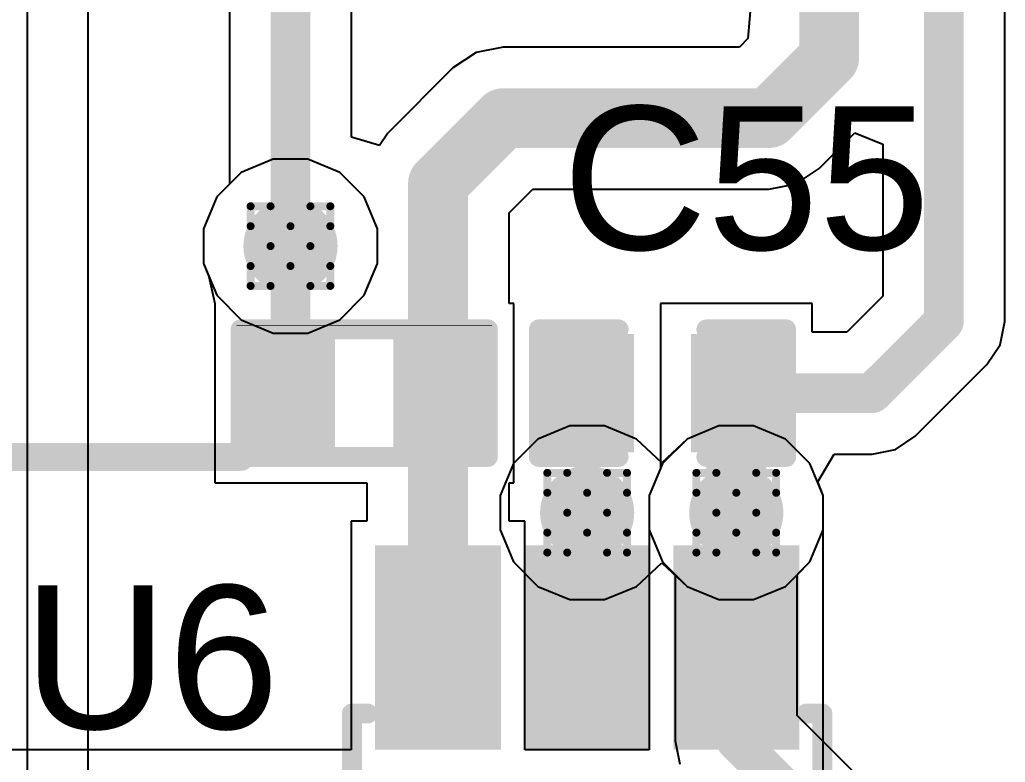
# Model space of a CAD drawing. Header units: inches. Extents: x -11 to 5379, y 0 to 5429.
# Drawn here: x 85.93 to 92.21, y 51.48 to 56.22 of the extents above; entities that cross this region are included whole.
import ezdxf

# ---------------------------------------------------------------- set-up
doc = ezdxf.new("R2010")
doc.units = ezdxf.units.IN
for name, color, linetype in [('Bottom Layer', 5, 'Continuous'), ('Drill Drawing', 1, 'Continuous'), ('GND', 16, 'Continuous'), ('PWR', 76, 'Continuous'), ('Top Layer', 1, 'Continuous'), ('Top Overlay', 2, 'Continuous'), ('Top Paste', 8, 'Continuous'), ('Top Solder', 216, 'Continuous'), ('Via Holes', 16, 'Continuous')]:
    doc.layers.add(name, color=color, linetype=linetype)
doc.styles.add('Arial', font='', dxfattribs={"height": 0.2})
doc.styles.get('Arial').set_extended_font_data('Arial')

# ---------------------------------------------------------------- blocks, each defined once
blk = doc.blocks.new('SOT_23_5_104')
at = {"layer": 'Top Layer'}
for points in [[(-1.85, 1.25), (-0.75, 1.25), (-0.75, 0.65), (-1.85, 0.65)], [(0.75, 1.25), (1.85, 1.25), (1.85, 0.65), (0.75, 0.65)], [(-1.85, 0.3), (-0.75, 0.3), (-0.75, -0.3), (-1.85, -0.3)], [(-1.85, -0.65), (-0.75, -0.65), (-0.75, -1.25), (-1.85, -1.25)], [(0.75, -0.65), (1.85, -0.65), (1.85, -1.25), (0.75, -1.25)]]:
    blk.add_hatch(color=1, dxfattribs=at).paths.add_polyline_path(points)
at = {"layer": 'Top Paste'}
for points in [[(-1.85, 1.25), (-0.75, 1.25), (-0.75, 0.65), (-1.85, 0.65)], [(0.75, 1.25), (1.85, 1.25), (1.85, 0.65), (0.75, 0.65)], [(-1.85, 0.3), (-0.75, 0.3), (-0.75, -0.3), (-1.85, -0.3)], [(-1.85, -0.65), (-0.75, -0.65), (-0.75, -1.25), (-1.85, -1.25)], [(0.75, -0.65), (1.85, -0.65), (1.85, -1.25), (0.75, -1.25)]]:
    blk.add_hatch(color=8, dxfattribs=at).paths.add_polyline_path(points)
at = {"layer": 'Top Solder'}
for points in [[(-1.9516, 1.3516), (-0.6484, 1.3516), (-0.6484, 0.5484), (-1.9516, 0.5484)], [(0.6484, 1.3516), (1.9516, 1.3516), (1.9516, 0.5484), (0.6484, 0.5484)], [(-1.9516, 0.4016), (-0.6484, 0.4016), (-0.6484, -0.4016), (-1.9516, -0.4016)], [(-1.9516, -0.5484), (-0.6484, -0.5484), (-0.6484, -1.3516), (-1.9516, -1.3516)], [(0.6484, -0.5484), (1.9516, -0.5484), (1.9516, -1.3516), (0.6484, -1.3516)]]:
    blk.add_hatch(color=216, dxfattribs=at).paths.add_polyline_path(points)
at = {"layer": 'Top Overlay'}
for points in [[(-0.879, 1.3986, 0.127, 0.127, 0), (-0.879, 1.4986, 0.127, 0.127, 0)], [(0.8736, 1.4986, 0.127, 0.127, 0), (-0.879, 1.4986, 0.127, 0.127, 0)], [(0.8736, 1.3986, 0.127, 0.127, 0), (0.8736, 1.4986, 0.127, 0.127, 0)], [(-2.1336, 0.8128, 0.127, 0.127, 0), (-2.1336, 1.0668, 0.127, 0.127, 0)], [(-2.0066, 0.9398, 0.127, 0.127, 0), (-2.1336, 1.0668, 0.127, 0.127, 0)], [(-2.1336, 0.8128, 0.127, 0.127, 0), (-2.0066, 0.9398, 0.127, 0.127, 0)], [(0.88, -0.418, 0.127, 0.127, 0), (0.88, 0.44, 0.127, 0.127, 0)], [(-0.879, -1.4986, 0.127, 0.127, 0), (-0.879, -1.3986, 0.127, 0.127, 0)], [(0.8736, -1.4986, 0.127, 0.127, 0), (0.8736, -1.3986, 0.127, 0.127, 0)], [(0.8736, -1.4986, 0.127, 0.127, 0), (-0.879, -1.4986, 0.127, 0.127, 0)]]:
    blk.add_lwpolyline(points, format="xyseb", dxfattribs=at)
for points in [[(-0.9108, 1.4986, 0.0635, 0.0635, 1), (-0.8473, 1.4986, 0.0635, 0.0635, 1)], [(-0.9108, 1.4986, 0.0635, 0.0635, 1), (-0.8473, 1.4986, 0.0635, 0.0635, 1)], [(0.8418, 1.4986, 0.0635, 0.0635, 1), (0.9053, 1.4986, 0.0635, 0.0635, 1)], [(0.8418, 1.4986, 0.0635, 0.0635, 1), (0.9053, 1.4986, 0.0635, 0.0635, 1)], [(-0.9108, 1.3986, 0.0635, 0.0635, 1), (-0.8473, 1.3986, 0.0635, 0.0635, 1)], [(0.8418, 1.3986, 0.0635, 0.0635, 1), (0.9053, 1.3986, 0.0635, 0.0635, 1)], [(-2.1654, 1.0668, 0.0635, 0.0635, 1), (-2.1019, 1.0668, 0.0635, 0.0635, 1)], [(-2.1654, 1.0668, 0.0635, 0.0635, 1), (-2.1019, 1.0668, 0.0635, 0.0635, 1)], [(-2.0383, 0.9398, 0.0635, 0.0635, 1), (-1.9748, 0.9398, 0.0635, 0.0635, 1)], [(-2.0383, 0.9398, 0.0635, 0.0635, 1), (-1.9748, 0.9398, 0.0635, 0.0635, 1)], [(-2.1654, 0.8128, 0.0635, 0.0635, 1), (-2.1019, 0.8128, 0.0635, 0.0635, 1)], [(-2.1654, 0.8128, 0.0635, 0.0635, 1), (-2.1019, 0.8128, 0.0635, 0.0635, 1)], [(0.8483, 0.44, 0.0635, 0.0635, 1), (0.9118, 0.44, 0.0635, 0.0635, 1)], [(0.8483, -0.418, 0.0635, 0.0635, 1), (0.9118, -0.418, 0.0635, 0.0635, 1)], [(-0.9108, -1.3986, 0.0635, 0.0635, 1), (-0.8473, -1.3986, 0.0635, 0.0635, 1)], [(0.8418, -1.3986, 0.0635, 0.0635, 1), (0.9053, -1.3986, 0.0635, 0.0635, 1)], [(-0.9108, -1.4986, 0.0635, 0.0635, 1), (-0.8473, -1.4986, 0.0635, 0.0635, 1)], [(-0.9108, -1.4986, 0.0635, 0.0635, 1), (-0.8473, -1.4986, 0.0635, 0.0635, 1)], [(0.8418, -1.4986, 0.0635, 0.0635, 1), (0.9053, -1.4986, 0.0635, 0.0635, 1)], [(0.8418, -1.4986, 0.0635, 0.0635, 1), (0.9053, -1.4986, 0.0635, 0.0635, 1)]]:
    blk.add_lwpolyline(points, format="xyseb", close=True, dxfattribs=at)
blk = doc.blocks.new('R___0402_332')
at = {"layer": 'Top Layer'}
for points in [[(-0.6985, -0.3175), (-0.6985, 0.3175), (-0.2413, 0.3175), (-0.2413, -0.3175)], [(0.2413, -0.3175), (0.2413, 0.3175), (0.6985, 0.3175), (0.6985, -0.3175)]]:
    blk.add_hatch(color=1, dxfattribs=at).paths.add_polyline_path(points)
at = {"layer": 'Top Paste'}
for points in [[(-0.6985, -0.3175), (-0.6985, 0.3175), (-0.2413, 0.3175), (-0.2413, -0.3175)], [(0.2413, -0.3175), (0.2413, 0.3175), (0.6985, 0.3175), (0.6985, -0.3175)]]:
    blk.add_hatch(color=8, dxfattribs=at).paths.add_polyline_path(points)
at = {"layer": 'Top Solder'}
for points in [[(-0.7535, -0.3725), (-0.7535, 0.3725), (-0.1863, 0.3725), (-0.1863, -0.3725)], [(0.1863, -0.3725), (0.1863, 0.3725), (0.7535, 0.3725), (0.7535, -0.3725)]]:
    blk.add_hatch(color=216, dxfattribs=at).paths.add_polyline_path(points)
at = {"layer": 'Top Overlay'}
for points in [[(-0.7874, 0.4064, 0.127, 0.127, 0), (-0.7874, -0.4064, 0.127, 0.127, 0)], [(0.7874, 0.4064, 0.127, 0.127, 0), (-0.7874, 0.4064, 0.127, 0.127, 0)], [(0.7874, 0.4064, 0.127, 0.127, 0), (0.7874, -0.4064, 0.127, 0.127, 0)], [(0.7874, -0.4064, 0.127, 0.127, 0), (-0.7874, -0.4064, 0.127, 0.127, 0)], [(0.8128, -0.4318, 0.00323, 0.00323, 0), (-0.8128, -0.4318, 0.00323, 0.00323, 0)]]:
    blk.add_lwpolyline(points, format="xyseb", dxfattribs=at)
for points in [[(-0.8191, 0.4064, 0.0635, 0.0635, 1), (-0.7556, 0.4064, 0.0635, 0.0635, 1)], [(-0.8191, 0.4064, 0.0635, 0.0635, 1), (-0.7556, 0.4064, 0.0635, 0.0635, 1)], [(0.7556, 0.4064, 0.0635, 0.0635, 1), (0.8191, 0.4064, 0.0635, 0.0635, 1)], [(0.7556, 0.4064, 0.0635, 0.0635, 1), (0.8191, 0.4064, 0.0635, 0.0635, 1)], [(-0.8191, -0.4064, 0.0635, 0.0635, 1), (-0.7556, -0.4064, 0.0635, 0.0635, 1)], [(-0.8191, -0.4064, 0.0635, 0.0635, 1), (-0.7556, -0.4064, 0.0635, 0.0635, 1)], [(0.7556, -0.4064, 0.0635, 0.0635, 1), (0.8191, -0.4064, 0.0635, 0.0635, 1)], [(0.7556, -0.4064, 0.0635, 0.0635, 1), (0.8191, -0.4064, 0.0635, 0.0635, 1)], [(-0.8136, -0.4318, 0.00161, 0.00161, 1), (-0.812, -0.4318, 0.00161, 0.00161, 1)], [(0.812, -0.4318, 0.00161, 0.00161, 1), (0.8136, -0.4318, 0.00161, 0.00161, 1)]]:
    blk.add_lwpolyline(points, format="xyseb", close=True, dxfattribs=at)
blk = doc.blocks.new('C___0402_661')
at = {"layer": 'Top Layer'}
for points in [[(-0.6985, -0.3175), (-0.6985, 0.3175), (-0.2413, 0.3175), (-0.2413, -0.3175)], [(0.2413, -0.3175), (0.2413, 0.3175), (0.6985, 0.3175), (0.6985, -0.3175)]]:
    blk.add_hatch(color=1, dxfattribs=at).paths.add_polyline_path(points)
at = {"layer": 'Top Paste'}
for points in [[(-0.6985, -0.3175), (-0.6985, 0.3175), (-0.2413, 0.3175), (-0.2413, -0.3175)], [(0.2413, -0.3175), (0.2413, 0.3175), (0.6985, 0.3175), (0.6985, -0.3175)]]:
    blk.add_hatch(color=8, dxfattribs=at).paths.add_polyline_path(points)
at = {"layer": 'Top Solder'}
for points in [[(-0.7585, -0.3775), (-0.7585, 0.3775), (-0.1813, 0.3775), (-0.1813, -0.3775)], [(0.1813, -0.3775), (0.1813, 0.3775), (0.7585, 0.3775), (0.7585, -0.3775)]]:
    blk.add_hatch(color=216, dxfattribs=at).paths.add_polyline_path(points)
at = {"layer": 'Top Overlay'}
for points in [[(-0.7874, -0.4064, 0.127, 0.127, 0), (-0.7874, 0.4064, 0.127, 0.127, 0)], [(-0.7874, 0.4064, 0.127, 0.127, 0), (-0.2794, 0.4064, 0.127, 0.127, 0)], [(0.2794, 0.4064, 0.127, 0.127, 0), (0.7874, 0.4064, 0.127, 0.127, 0)], [(0.7874, -0.4064, 0.127, 0.127, 0), (0.7874, 0.4064, 0.127, 0.127, 0)], [(-0.7874, -0.4064, 0.127, 0.127, 0), (-0.2794, -0.4064, 0.127, 0.127, 0)], [(0.2794, -0.4064, 0.127, 0.127, 0), (0.7874, -0.4064, 0.127, 0.127, 0)]]:
    blk.add_lwpolyline(points, format="xyseb", dxfattribs=at)
for points in [[(-0.8191, 0.4064, 0.0635, 0.0635, 1), (-0.7556, 0.4064, 0.0635, 0.0635, 1)], [(-0.8191, 0.4064, 0.0635, 0.0635, 1), (-0.7556, 0.4064, 0.0635, 0.0635, 1)], [(-0.3111, 0.4064, 0.0635, 0.0635, 1), (-0.2477, 0.4064, 0.0635, 0.0635, 1)], [(0.2477, 0.4064, 0.0635, 0.0635, 1), (0.3111, 0.4064, 0.0635, 0.0635, 1)], [(0.7556, 0.4064, 0.0635, 0.0635, 1), (0.8191, 0.4064, 0.0635, 0.0635, 1)], [(0.7556, 0.4064, 0.0635, 0.0635, 1), (0.8191, 0.4064, 0.0635, 0.0635, 1)], [(-0.8191, -0.4064, 0.0635, 0.0635, 1), (-0.7556, -0.4064, 0.0635, 0.0635, 1)], [(-0.8191, -0.4064, 0.0635, 0.0635, 1), (-0.7556, -0.4064, 0.0635, 0.0635, 1)], [(-0.3111, -0.4064, 0.0635, 0.0635, 1), (-0.2477, -0.4064, 0.0635, 0.0635, 1)], [(0.2477, -0.4064, 0.0635, 0.0635, 1), (0.3111, -0.4064, 0.0635, 0.0635, 1)], [(0.7556, -0.4064, 0.0635, 0.0635, 1), (0.8191, -0.4064, 0.0635, 0.0635, 1)], [(0.7556, -0.4064, 0.0635, 0.0635, 1), (0.8191, -0.4064, 0.0635, 0.0635, 1)]]:
    blk.add_lwpolyline(points, format="xyseb", close=True, dxfattribs=at)

msp = doc.modelspace()

# ---------------------------------------------------------------- hatches: boundary and pattern name
at = {"layer": 'Bottom Layer'}
h = msp.add_hatch(color=5, dxfattribs=at)
edge = h.paths.add_edge_path()
edge.add_arc((87.6567, 54.7738), 0.3, 0, 360)
h = msp.add_hatch(color=5, dxfattribs=at)
edge = h.paths.add_edge_path()
edge.add_arc((89.5465, 53.0745), 0.3, 0, 360)
h = msp.add_hatch(color=5, dxfattribs=at)
edge = h.paths.add_edge_path()
edge.add_arc((90.4965, 53.0745), 0.3, 0, 360)
at = {"layer": 'GND'}
h = msp.add_hatch(color=16, dxfattribs=at)
edge = h.paths.add_edge_path()
edge.add_arc((87.6567, 54.7738), 0.3, 0, 360)
h = msp.add_hatch(color=16, dxfattribs=at)
edge = h.paths.add_edge_path()
edge.add_arc((89.5465, 53.0745), 0.3, 0, 360)
h = msp.add_hatch(color=16, dxfattribs=at)
edge = h.paths.add_edge_path()
edge.add_arc((90.4965, 53.0745), 0.3, 0, 360)
at = {"layer": 'PWR'}
h = msp.add_hatch(color=76, dxfattribs=at)
edge = h.paths.add_edge_path()
edge.add_arc((87.6567, 54.7738), 0.3, 0, 360)
h = msp.add_hatch(color=76, dxfattribs=at)
edge = h.paths.add_edge_path()
edge.add_arc((89.5465, 53.0745), 0.3, 0, 360)
h = msp.add_hatch(color=76, dxfattribs=at)
edge = h.paths.add_edge_path()
edge.add_arc((90.4965, 53.0745), 0.3, 0, 360)
at = {"layer": 'Top Layer'}
h = msp.add_hatch(color=1, dxfattribs=at)
edge = h.paths.add_edge_path()
edge.add_arc((87.6567, 54.7738), 0.3, 0, 360)
h = msp.add_hatch(color=1, dxfattribs=at)
edge = h.paths.add_edge_path()
edge.add_arc((89.5465, 53.0745), 0.3, 0, 360)
h = msp.add_hatch(color=1, dxfattribs=at)
edge = h.paths.add_edge_path()
edge.add_arc((90.4965, 53.0745), 0.3, 0, 360)
at = {"layer": 'Via Holes'}
h = msp.add_hatch(color=7, dxfattribs=at)
edge = h.paths.add_edge_path()
edge.add_arc((87.6567, 54.7738), 0.15, 0, 360)
h = msp.add_hatch(color=7, dxfattribs=at)
edge = h.paths.add_edge_path()
edge.add_arc((89.5465, 53.0745), 0.15, 0, 360)
h = msp.add_hatch(color=7, dxfattribs=at)
edge = h.paths.add_edge_path()
edge.add_arc((90.4965, 53.0745), 0.15, 0, 360)

# ---------------------------------------------------------------- linework, layer by layer
at = {"layer": 'Bottom Layer'}
for p, q in [((87.5465, 55.3278), (87.3429, 55.2435)), ((87.7669, 55.3278), (87.5465, 55.3278)), ((87.9705, 55.2435), (87.7669, 55.3278)), ((87.3429, 55.2435), (87.187, 55.0876)), ((88.1263, 55.0876), (87.9705, 55.2435)), ((87.187, 55.0876), (87.1027, 54.884)), ((88.2107, 54.884), (88.1263, 55.0876)), ((87.1027, 54.884), (87.1027, 54.6636)), ((88.2107, 54.6636), (88.2107, 54.884)), ((87.1027, 54.6636), (87.187, 54.46)), ((88.1263, 54.46), (88.2107, 54.6636)), ((87.187, 54.46), (87.3429, 54.3042)), ((87.9705, 54.3042), (88.1263, 54.46)), ((87.3429, 54.3042), (87.5465, 54.2198)), ((87.7669, 54.2198), (87.9705, 54.3042)), ((87.5465, 54.2198), (87.7669, 54.2198)), ((90.3863, 53.6285), (90.1827, 53.5442)), ((90.6067, 53.6285), (90.3863, 53.6285)), ((90.8103, 53.5442), (90.6067, 53.6285)), ((90.1827, 53.5442), (90.0268, 53.3883)), ((90.9661, 53.3883), (90.8103, 53.5442)), ((90.0268, 53.3883), (89.9425, 53.1847)), ((91.0505, 53.1847), (90.9661, 53.3883)), ((89.9425, 53.1847), (89.9425, 52.9643)), ((91.0505, 52.9643), (91.0505, 53.1847)), ((89.9425, 52.9643), (90.0268, 52.7607)), ((90.9661, 52.7607), (91.0505, 52.9643)), ((90.0268, 52.7607), (90.108, 52.6795)), ((90.8849, 52.6795), (90.9661, 52.7607)), ((90.108, 52.6795), (90.108, 51.6215)), ((90.8849, 51.7824), (90.8849, 52.6795)), ((92.6634, 50.0039), (90.8849, 51.7824)), ((90.108, 51.6215), (90.1376, 51.4728))]:
    msp.add_line(p, q, dxfattribs=at)
for points in [[(90.4965, 51.6215, 0.254, 0.254, 0), (90.4965, 53.0745, 0.254, 0.254, 0)], [(90.4965, 51.6215, 0.254, 0.254, 0), (92.5025, 49.6155, 0.254, 0.254, 0)]]:
    msp.add_lwpolyline(points, format="xyseb", dxfattribs=at)
for points in [[(90.433, 53.0745, 0.127, 0.127, 1), (90.56, 53.0745, 0.127, 0.127, 1)], [(90.433, 51.6215, 0.127, 0.127, 1), (90.56, 51.6215, 0.127, 0.127, 1)], [(90.433, 51.6215, 0.127, 0.127, 1), (90.56, 51.6215, 0.127, 0.127, 1)]]:
    msp.add_lwpolyline(points, format="xyseb", close=True, dxfattribs=at)
at = {"layer": 'Drill Drawing'}
for points in [[(87.4027, 54.9008, 0.0508, 0.0508, 0), (87.4027, 55.0278, 0.0508, 0.0508, 0)], [(87.4027, 55.0278, 0.0508, 0.0508, 0), (87.5297, 55.0278, 0.0508, 0.0508, 0)], [(87.5297, 55.0278, 0.0508, 0.0508, 0), (87.6567, 54.9008, 0.0508, 0.0508, 0)], [(87.6567, 54.9008, 0.0508, 0.0508, 0), (87.7837, 55.0278, 0.0508, 0.0508, 0)], [(87.7837, 55.0278, 0.0508, 0.0508, 0), (87.9107, 55.0278, 0.0508, 0.0508, 0)], [(87.9107, 54.9008, 0.0508, 0.0508, 0), (87.9107, 55.0278, 0.0508, 0.0508, 0)], [(87.4027, 54.9008, 0.0508, 0.0508, 0), (87.5297, 54.7738, 0.0508, 0.0508, 0)], [(87.7837, 54.7738, 0.0508, 0.0508, 0), (87.9107, 54.9008, 0.0508, 0.0508, 0)], [(87.4027, 54.6468, 0.0508, 0.0508, 0), (87.5297, 54.7738, 0.0508, 0.0508, 0)], [(87.7837, 54.7738, 0.0508, 0.0508, 0), (87.9107, 54.6468, 0.0508, 0.0508, 0)], [(87.4027, 54.5198, 0.0508, 0.0508, 0), (87.4027, 54.6468, 0.0508, 0.0508, 0)], [(87.5297, 54.5198, 0.0508, 0.0508, 0), (87.6567, 54.6468, 0.0508, 0.0508, 0)], [(87.6567, 54.6468, 0.0508, 0.0508, 0), (87.7837, 54.5198, 0.0508, 0.0508, 0)], [(87.9107, 54.5198, 0.0508, 0.0508, 0), (87.9107, 54.6468, 0.0508, 0.0508, 0)], [(87.4027, 54.5198, 0.0508, 0.0508, 0), (87.5297, 54.5198, 0.0508, 0.0508, 0)], [(87.7837, 54.5198, 0.0508, 0.0508, 0), (87.9107, 54.5198, 0.0508, 0.0508, 0)], [(89.2925, 53.2015, 0.0508, 0.0508, 0), (89.2925, 53.3285, 0.0508, 0.0508, 0)], [(89.2925, 53.3285, 0.0508, 0.0508, 0), (89.4195, 53.3285, 0.0508, 0.0508, 0)], [(89.4195, 53.3285, 0.0508, 0.0508, 0), (89.5465, 53.2015, 0.0508, 0.0508, 0)], [(89.5465, 53.2015, 0.0508, 0.0508, 0), (89.6735, 53.3285, 0.0508, 0.0508, 0)], [(89.6735, 53.3285, 0.0508, 0.0508, 0), (89.8005, 53.3285, 0.0508, 0.0508, 0)], [(89.8005, 53.2015, 0.0508, 0.0508, 0), (89.8005, 53.3285, 0.0508, 0.0508, 0)], [(90.2425, 53.2015, 0.0508, 0.0508, 0), (90.2425, 53.3285, 0.0508, 0.0508, 0)], [(90.2425, 53.3285, 0.0508, 0.0508, 0), (90.3695, 53.3285, 0.0508, 0.0508, 0)], [(90.3695, 53.3285, 0.0508, 0.0508, 0), (90.4965, 53.2015, 0.0508, 0.0508, 0)], [(90.4965, 53.2015, 0.0508, 0.0508, 0), (90.6235, 53.3285, 0.0508, 0.0508, 0)], [(90.6235, 53.3285, 0.0508, 0.0508, 0), (90.7505, 53.3285, 0.0508, 0.0508, 0)], [(90.7505, 53.2015, 0.0508, 0.0508, 0), (90.7505, 53.3285, 0.0508, 0.0508, 0)], [(89.2925, 53.2015, 0.0508, 0.0508, 0), (89.4195, 53.0745, 0.0508, 0.0508, 0)], [(89.6735, 53.0745, 0.0508, 0.0508, 0), (89.8005, 53.2015, 0.0508, 0.0508, 0)], [(90.2425, 53.2015, 0.0508, 0.0508, 0), (90.3695, 53.0745, 0.0508, 0.0508, 0)], [(90.6235, 53.0745, 0.0508, 0.0508, 0), (90.7505, 53.2015, 0.0508, 0.0508, 0)], [(89.2925, 52.9475, 0.0508, 0.0508, 0), (89.4195, 53.0745, 0.0508, 0.0508, 0)], [(89.6735, 53.0745, 0.0508, 0.0508, 0), (89.8005, 52.9475, 0.0508, 0.0508, 0)], [(90.2425, 52.9475, 0.0508, 0.0508, 0), (90.3695, 53.0745, 0.0508, 0.0508, 0)], [(90.6235, 53.0745, 0.0508, 0.0508, 0), (90.7505, 52.9475, 0.0508, 0.0508, 0)], [(89.2925, 52.8205, 0.0508, 0.0508, 0), (89.2925, 52.9475, 0.0508, 0.0508, 0)], [(89.4195, 52.8205, 0.0508, 0.0508, 0), (89.5465, 52.9475, 0.0508, 0.0508, 0)], [(89.5465, 52.9475, 0.0508, 0.0508, 0), (89.6735, 52.8205, 0.0508, 0.0508, 0)], [(89.8005, 52.8205, 0.0508, 0.0508, 0), (89.8005, 52.9475, 0.0508, 0.0508, 0)], [(90.2425, 52.8205, 0.0508, 0.0508, 0), (90.2425, 52.9475, 0.0508, 0.0508, 0)], [(90.3695, 52.8205, 0.0508, 0.0508, 0), (90.4965, 52.9475, 0.0508, 0.0508, 0)], [(90.4965, 52.9475, 0.0508, 0.0508, 0), (90.6235, 52.8205, 0.0508, 0.0508, 0)], [(90.7505, 52.8205, 0.0508, 0.0508, 0), (90.7505, 52.9475, 0.0508, 0.0508, 0)], [(89.2925, 52.8205, 0.0508, 0.0508, 0), (89.4195, 52.8205, 0.0508, 0.0508, 0)], [(89.6735, 52.8205, 0.0508, 0.0508, 0), (89.8005, 52.8205, 0.0508, 0.0508, 0)], [(90.2425, 52.8205, 0.0508, 0.0508, 0), (90.3695, 52.8205, 0.0508, 0.0508, 0)], [(90.6235, 52.8205, 0.0508, 0.0508, 0), (90.7505, 52.8205, 0.0508, 0.0508, 0)]]:
    msp.add_lwpolyline(points, format="xyseb", dxfattribs=at)
for points in [[(87.39, 55.0278, 0.0254, 0.0254, 1), (87.4154, 55.0278, 0.0254, 0.0254, 1)], [(87.39, 55.0278, 0.0254, 0.0254, 1), (87.4154, 55.0278, 0.0254, 0.0254, 1)], [(87.517, 55.0278, 0.0254, 0.0254, 1), (87.5424, 55.0278, 0.0254, 0.0254, 1)], [(87.517, 55.0278, 0.0254, 0.0254, 1), (87.5424, 55.0278, 0.0254, 0.0254, 1)], [(87.771, 55.0278, 0.0254, 0.0254, 1), (87.7964, 55.0278, 0.0254, 0.0254, 1)], [(87.771, 55.0278, 0.0254, 0.0254, 1), (87.7964, 55.0278, 0.0254, 0.0254, 1)], [(87.898, 55.0278, 0.0254, 0.0254, 1), (87.9234, 55.0278, 0.0254, 0.0254, 1)], [(87.898, 55.0278, 0.0254, 0.0254, 1), (87.9234, 55.0278, 0.0254, 0.0254, 1)], [(87.39, 54.9008, 0.0254, 0.0254, 1), (87.4154, 54.9008, 0.0254, 0.0254, 1)], [(87.39, 54.9008, 0.0254, 0.0254, 1), (87.4154, 54.9008, 0.0254, 0.0254, 1)], [(87.644, 54.9008, 0.0254, 0.0254, 1), (87.6694, 54.9008, 0.0254, 0.0254, 1)], [(87.644, 54.9008, 0.0254, 0.0254, 1), (87.6694, 54.9008, 0.0254, 0.0254, 1)], [(87.898, 54.9008, 0.0254, 0.0254, 1), (87.9234, 54.9008, 0.0254, 0.0254, 1)], [(87.898, 54.9008, 0.0254, 0.0254, 1), (87.9234, 54.9008, 0.0254, 0.0254, 1)], [(87.517, 54.7738, 0.0254, 0.0254, 1), (87.5424, 54.7738, 0.0254, 0.0254, 1)], [(87.517, 54.7738, 0.0254, 0.0254, 1), (87.5424, 54.7738, 0.0254, 0.0254, 1)], [(87.771, 54.7738, 0.0254, 0.0254, 1), (87.7964, 54.7738, 0.0254, 0.0254, 1)], [(87.771, 54.7738, 0.0254, 0.0254, 1), (87.7964, 54.7738, 0.0254, 0.0254, 1)], [(87.39, 54.6468, 0.0254, 0.0254, 1), (87.4154, 54.6468, 0.0254, 0.0254, 1)], [(87.39, 54.6468, 0.0254, 0.0254, 1), (87.4154, 54.6468, 0.0254, 0.0254, 1)], [(87.644, 54.6468, 0.0254, 0.0254, 1), (87.6694, 54.6468, 0.0254, 0.0254, 1)], [(87.644, 54.6468, 0.0254, 0.0254, 1), (87.6694, 54.6468, 0.0254, 0.0254, 1)], [(87.898, 54.6468, 0.0254, 0.0254, 1), (87.9234, 54.6468, 0.0254, 0.0254, 1)], [(87.898, 54.6468, 0.0254, 0.0254, 1), (87.9234, 54.6468, 0.0254, 0.0254, 1)], [(87.39, 54.5198, 0.0254, 0.0254, 1), (87.4154, 54.5198, 0.0254, 0.0254, 1)], [(87.39, 54.5198, 0.0254, 0.0254, 1), (87.4154, 54.5198, 0.0254, 0.0254, 1)], [(87.517, 54.5198, 0.0254, 0.0254, 1), (87.5424, 54.5198, 0.0254, 0.0254, 1)], [(87.517, 54.5198, 0.0254, 0.0254, 1), (87.5424, 54.5198, 0.0254, 0.0254, 1)], [(87.771, 54.5198, 0.0254, 0.0254, 1), (87.7964, 54.5198, 0.0254, 0.0254, 1)], [(87.771, 54.5198, 0.0254, 0.0254, 1), (87.7964, 54.5198, 0.0254, 0.0254, 1)], [(87.898, 54.5198, 0.0254, 0.0254, 1), (87.9234, 54.5198, 0.0254, 0.0254, 1)], [(87.898, 54.5198, 0.0254, 0.0254, 1), (87.9234, 54.5198, 0.0254, 0.0254, 1)], [(89.2798, 53.3285, 0.0254, 0.0254, 1), (89.3052, 53.3285, 0.0254, 0.0254, 1)], [(89.2798, 53.3285, 0.0254, 0.0254, 1), (89.3052, 53.3285, 0.0254, 0.0254, 1)], [(89.4068, 53.3285, 0.0254, 0.0254, 1), (89.4322, 53.3285, 0.0254, 0.0254, 1)], [(89.4068, 53.3285, 0.0254, 0.0254, 1), (89.4322, 53.3285, 0.0254, 0.0254, 1)], [(89.6608, 53.3285, 0.0254, 0.0254, 1), (89.6862, 53.3285, 0.0254, 0.0254, 1)], [(89.6608, 53.3285, 0.0254, 0.0254, 1), (89.6862, 53.3285, 0.0254, 0.0254, 1)], [(89.7878, 53.3285, 0.0254, 0.0254, 1), (89.8132, 53.3285, 0.0254, 0.0254, 1)], [(89.7878, 53.3285, 0.0254, 0.0254, 1), (89.8132, 53.3285, 0.0254, 0.0254, 1)], [(90.2298, 53.3285, 0.0254, 0.0254, 1), (90.2552, 53.3285, 0.0254, 0.0254, 1)], [(90.2298, 53.3285, 0.0254, 0.0254, 1), (90.2552, 53.3285, 0.0254, 0.0254, 1)], [(90.3568, 53.3285, 0.0254, 0.0254, 1), (90.3822, 53.3285, 0.0254, 0.0254, 1)], [(90.3568, 53.3285, 0.0254, 0.0254, 1), (90.3822, 53.3285, 0.0254, 0.0254, 1)], [(90.6108, 53.3285, 0.0254, 0.0254, 1), (90.6362, 53.3285, 0.0254, 0.0254, 1)], [(90.6108, 53.3285, 0.0254, 0.0254, 1), (90.6362, 53.3285, 0.0254, 0.0254, 1)], [(90.7378, 53.3285, 0.0254, 0.0254, 1), (90.7632, 53.3285, 0.0254, 0.0254, 1)], [(90.7378, 53.3285, 0.0254, 0.0254, 1), (90.7632, 53.3285, 0.0254, 0.0254, 1)], [(89.2798, 53.2015, 0.0254, 0.0254, 1), (89.3052, 53.2015, 0.0254, 0.0254, 1)], [(89.2798, 53.2015, 0.0254, 0.0254, 1), (89.3052, 53.2015, 0.0254, 0.0254, 1)], [(89.5338, 53.2015, 0.0254, 0.0254, 1), (89.5592, 53.2015, 0.0254, 0.0254, 1)], [(89.5338, 53.2015, 0.0254, 0.0254, 1), (89.5592, 53.2015, 0.0254, 0.0254, 1)], [(89.7878, 53.2015, 0.0254, 0.0254, 1), (89.8132, 53.2015, 0.0254, 0.0254, 1)], [(89.7878, 53.2015, 0.0254, 0.0254, 1), (89.8132, 53.2015, 0.0254, 0.0254, 1)], [(90.2298, 53.2015, 0.0254, 0.0254, 1), (90.2552, 53.2015, 0.0254, 0.0254, 1)], [(90.2298, 53.2015, 0.0254, 0.0254, 1), (90.2552, 53.2015, 0.0254, 0.0254, 1)], [(90.4838, 53.2015, 0.0254, 0.0254, 1), (90.5092, 53.2015, 0.0254, 0.0254, 1)], [(90.4838, 53.2015, 0.0254, 0.0254, 1), (90.5092, 53.2015, 0.0254, 0.0254, 1)], [(90.7378, 53.2015, 0.0254, 0.0254, 1), (90.7632, 53.2015, 0.0254, 0.0254, 1)], [(90.7378, 53.2015, 0.0254, 0.0254, 1), (90.7632, 53.2015, 0.0254, 0.0254, 1)], [(89.4068, 53.0745, 0.0254, 0.0254, 1), (89.4322, 53.0745, 0.0254, 0.0254, 1)], [(89.4068, 53.0745, 0.0254, 0.0254, 1), (89.4322, 53.0745, 0.0254, 0.0254, 1)], [(89.6608, 53.0745, 0.0254, 0.0254, 1), (89.6862, 53.0745, 0.0254, 0.0254, 1)], [(89.6608, 53.0745, 0.0254, 0.0254, 1), (89.6862, 53.0745, 0.0254, 0.0254, 1)], [(90.3568, 53.0745, 0.0254, 0.0254, 1), (90.3822, 53.0745, 0.0254, 0.0254, 1)], [(90.3568, 53.0745, 0.0254, 0.0254, 1), (90.3822, 53.0745, 0.0254, 0.0254, 1)], [(90.6108, 53.0745, 0.0254, 0.0254, 1), (90.6362, 53.0745, 0.0254, 0.0254, 1)], [(90.6108, 53.0745, 0.0254, 0.0254, 1), (90.6362, 53.0745, 0.0254, 0.0254, 1)], [(89.2798, 52.9475, 0.0254, 0.0254, 1), (89.3052, 52.9475, 0.0254, 0.0254, 1)], [(89.2798, 52.9475, 0.0254, 0.0254, 1), (89.3052, 52.9475, 0.0254, 0.0254, 1)], [(89.5338, 52.9475, 0.0254, 0.0254, 1), (89.5592, 52.9475, 0.0254, 0.0254, 1)], [(89.5338, 52.9475, 0.0254, 0.0254, 1), (89.5592, 52.9475, 0.0254, 0.0254, 1)], [(89.7878, 52.9475, 0.0254, 0.0254, 1), (89.8132, 52.9475, 0.0254, 0.0254, 1)], [(89.7878, 52.9475, 0.0254, 0.0254, 1), (89.8132, 52.9475, 0.0254, 0.0254, 1)], [(90.2298, 52.9475, 0.0254, 0.0254, 1), (90.2552, 52.9475, 0.0254, 0.0254, 1)], [(90.2298, 52.9475, 0.0254, 0.0254, 1), (90.2552, 52.9475, 0.0254, 0.0254, 1)], [(90.4838, 52.9475, 0.0254, 0.0254, 1), (90.5092, 52.9475, 0.0254, 0.0254, 1)], [(90.4838, 52.9475, 0.0254, 0.0254, 1), (90.5092, 52.9475, 0.0254, 0.0254, 1)], [(90.7378, 52.9475, 0.0254, 0.0254, 1), (90.7632, 52.9475, 0.0254, 0.0254, 1)], [(90.7378, 52.9475, 0.0254, 0.0254, 1), (90.7632, 52.9475, 0.0254, 0.0254, 1)], [(89.2798, 52.8205, 0.0254, 0.0254, 1), (89.3052, 52.8205, 0.0254, 0.0254, 1)], [(89.2798, 52.8205, 0.0254, 0.0254, 1), (89.3052, 52.8205, 0.0254, 0.0254, 1)], [(89.4068, 52.8205, 0.0254, 0.0254, 1), (89.4322, 52.8205, 0.0254, 0.0254, 1)], [(89.4068, 52.8205, 0.0254, 0.0254, 1), (89.4322, 52.8205, 0.0254, 0.0254, 1)], [(89.6608, 52.8205, 0.0254, 0.0254, 1), (89.6862, 52.8205, 0.0254, 0.0254, 1)], [(89.6608, 52.8205, 0.0254, 0.0254, 1), (89.6862, 52.8205, 0.0254, 0.0254, 1)], [(89.7878, 52.8205, 0.0254, 0.0254, 1), (89.8132, 52.8205, 0.0254, 0.0254, 1)], [(89.7878, 52.8205, 0.0254, 0.0254, 1), (89.8132, 52.8205, 0.0254, 0.0254, 1)], [(90.2298, 52.8205, 0.0254, 0.0254, 1), (90.2552, 52.8205, 0.0254, 0.0254, 1)], [(90.2298, 52.8205, 0.0254, 0.0254, 1), (90.2552, 52.8205, 0.0254, 0.0254, 1)], [(90.3568, 52.8205, 0.0254, 0.0254, 1), (90.3822, 52.8205, 0.0254, 0.0254, 1)], [(90.3568, 52.8205, 0.0254, 0.0254, 1), (90.3822, 52.8205, 0.0254, 0.0254, 1)], [(90.6108, 52.8205, 0.0254, 0.0254, 1), (90.6362, 52.8205, 0.0254, 0.0254, 1)], [(90.6108, 52.8205, 0.0254, 0.0254, 1), (90.6362, 52.8205, 0.0254, 0.0254, 1)], [(90.7378, 52.8205, 0.0254, 0.0254, 1), (90.7632, 52.8205, 0.0254, 0.0254, 1)], [(90.7378, 52.8205, 0.0254, 0.0254, 1), (90.7632, 52.8205, 0.0254, 0.0254, 1)]]:
    msp.add_lwpolyline(points, format="xyseb", close=True, dxfattribs=at)
at = {"layer": 'GND'}
for p, q in [((87.5465, 55.3278), (87.3429, 55.2435)), ((87.7669, 55.3278), (87.5465, 55.3278)), ((87.9705, 55.2435), (87.7669, 55.3278)), ((87.3429, 55.2435), (87.187, 55.0876)), ((88.1263, 55.0876), (87.9705, 55.2435)), ((87.187, 55.0876), (87.1027, 54.884)), ((88.2107, 54.884), (88.1263, 55.0876)), ((87.1027, 54.884), (87.1027, 54.6636)), ((88.2107, 54.6636), (88.2107, 54.884)), ((87.1027, 54.6636), (87.187, 54.46)), ((88.1263, 54.46), (88.2107, 54.6636)), ((87.187, 54.46), (87.3429, 54.3042)), ((87.9705, 54.3042), (88.1263, 54.46)), ((87.3429, 54.3042), (87.5465, 54.2198)), ((87.7669, 54.2198), (87.9705, 54.3042)), ((87.5465, 54.2198), (87.7669, 54.2198)), ((90.3863, 53.6285), (90.1827, 53.5442)), ((90.6067, 53.6285), (90.3863, 53.6285)), ((90.8103, 53.5442), (90.6067, 53.6285)), ((90.1827, 53.5442), (90.0268, 53.3883)), ((90.9661, 53.3883), (90.8103, 53.5442)), ((90.0268, 53.3883), (89.9425, 53.1847)), ((91.0505, 53.1847), (90.9661, 53.3883)), ((89.9425, 53.1847), (89.9425, 52.9643)), ((91.0505, 52.9643), (91.0505, 53.1847)), ((89.9425, 52.9643), (90.0268, 52.7607)), ((90.9661, 52.7607), (91.0505, 52.9643)), ((90.0268, 52.7607), (90.1827, 52.6049)), ((90.8103, 52.6049), (90.9661, 52.7607)), ((90.1827, 52.6049), (90.3863, 52.5205)), ((90.6067, 52.5205), (90.8103, 52.6049)), ((90.3863, 52.5205), (90.6067, 52.5205))]:
    msp.add_line(p, q, dxfattribs=at)
at = {"layer": 'PWR'}
for p, q in [((85.979, 60.5028), (85.979, 50.7621)), ((86.3675, 50.7621), (86.3675, 60.5028)), ((89.4363, 53.6285), (89.2327, 53.5442)), ((89.6567, 53.6285), (89.4363, 53.6285)), ((89.8603, 53.5442), (89.6567, 53.6285)), ((90.3863, 53.6285), (90.1827, 53.5442)), ((90.6067, 53.6285), (90.3863, 53.6285)), ((90.8103, 53.5442), (90.6067, 53.6285)), ((89.2327, 53.5442), (89.0768, 53.3883)), ((90.0215, 53.3934), (89.8603, 53.5442)), ((90.1827, 53.5442), (90.0215, 53.3934)), ((90.9661, 53.3883), (90.8103, 53.5442)), ((89.0768, 53.3883), (88.9925, 53.1847)), ((91.0505, 53.1847), (90.9661, 53.3883)), ((88.9925, 53.1847), (88.9925, 52.9643)), ((91.0505, 52.9643), (91.0505, 53.1847)), ((88.9925, 52.9643), (89.0768, 52.7607)), ((90.9661, 52.7607), (91.0505, 52.9643)), ((89.0768, 52.7607), (89.2327, 52.6049)), ((89.8603, 52.6049), (90.0215, 52.7557)), ((90.0215, 52.7557), (90.1827, 52.6049)), ((90.8103, 52.6049), (90.9661, 52.7607)), ((89.2327, 52.6049), (89.4363, 52.5205)), ((89.6567, 52.5205), (89.8603, 52.6049)), ((90.1827, 52.6049), (90.3863, 52.5205)), ((90.6067, 52.5205), (90.8103, 52.6049)), ((89.4363, 52.5205), (89.6567, 52.5205)), ((90.3863, 52.5205), (90.6067, 52.5205))]:
    msp.add_line(p, q, dxfattribs=at)
at = {"layer": 'Top Layer'}
for p, q in [((92.2071, 54.2938), (92.2071, 60.9491)), ((87.2682, 56.4515), (87.2682, 55.1688)), ((88.0451, 55.4685), (88.0451, 56.4515)), ((90.5847, 56.269), (90.5709, 56.0969)), ((90.5709, 56.0969), (90.5166, 56.0426)), ((88.8389, 56.0081), (88.6919, 55.9099)), ((89.0124, 56.0426), (88.8389, 56.0081)), ((90.5166, 56.0426), (89.0124, 56.0426)), ((88.6919, 55.9099), (88.276, 55.494)), ((88.6919, 55.9099), (88.6919, 55.9099)), ((88.2229, 55.4146), (88.0451, 55.4685)), ((88.276, 55.494), (88.2229, 55.4146)), ((91.0248, 55.269), (91.2524, 55.4966)), ((91.2524, 55.4966), (91.4302, 55.4229)), ((91.4302, 55.4229), (91.4302, 54.4547)), ((90.8777, 55.1707), (91.0248, 55.269)), ((87.2682, 55.1688), (87.187, 55.0876)), ((89.0497, 54.9858), (89.2001, 55.1362)), ((89.2001, 55.1362), (90.7043, 55.1362)), ((90.7043, 55.1362), (90.8777, 55.1707)), ((87.187, 55.0876), (87.1027, 54.884)), ((89.0497, 54.408), (89.0497, 54.9858)), ((87.1027, 54.884), (87.1027, 54.6636)), ((87.1027, 54.6636), (87.1372, 54.5802)), ((87.1372, 54.5802), (87.1741, 54.408)), ((91.4302, 54.4547), (91.2004, 54.2249)), ((87.1741, 54.408), (87.1741, 54.408)), ((87.1741, 54.408), (87.1741, 54.408)), ((87.1741, 54.408), (87.1741, 53.265)), ((89.0791, 54.408), (89.0497, 54.408)), ((89.0791, 53.265), (89.0791, 54.408)), ((90.9791, 54.408), (90.0139, 54.408)), ((90.0139, 54.408), (90.0139, 53.3571)), ((90.9791, 54.2249), (90.9791, 54.408)), ((92.1775, 54.1452), (92.2071, 54.2938)), ((91.2004, 54.2249), (90.9791, 54.2249)), ((92.0933, 54.0191), (92.1775, 54.1452)), ((91.636, 53.5618), (92.0933, 54.0191)), ((91.51, 53.4776), (91.636, 53.5618)), ((91.0151, 53.2702), (91.1205, 53.448)), ((91.1205, 53.448), (91.3613, 53.448)), ((91.3613, 53.448), (91.51, 53.4776)), ((90.0139, 53.3571), (89.9425, 53.1847)), ((87.1741, 53.265), (88.1433, 53.265)), ((88.1433, 53.265), (88.1433, 53.0195)), ((89.0497, 53.0195), (89.0497, 53.265)), ((89.0497, 53.265), (89.0791, 53.265)), ((91.0505, 53.1847), (91.0151, 53.2702)), ((89.9425, 53.1847), (89.9425, 51.5626)), ((91.0505, 51.4115), (91.0505, 53.1847)), ((88.1433, 53.0195), (88.0425, 53.0195)), ((88.0425, 53.0195), (88.0425, 51.5626)), ((89.1505, 53.0195), (89.0497, 53.0195)), ((89.1505, 51.5626), (89.1505, 53.0195)), ((88.0425, 51.5626), (85.7176, 51.5626)), ((89.9425, 51.5626), (89.1505, 51.5626))]:
    msp.add_line(p, q, dxfattribs=at)
for points in [[(91.8186, 54.2938, 0.254, 0.254, 0), (91.8186, 61.11, 0.254, 0.254, 0)], [(91.0887, 55.9739, 0.381, 0.381, 0), (91.0887, 57.023, 0.381, 0.381, 0)], [(87.6567, 53.8365, 0.254, 0.254, 0), (87.6567, 57.023, 0.254, 0.254, 0)], [(90.7043, 55.5894, 0.381, 0.381, 0), (91.0887, 55.9739, 0.381, 0.381, 0)], [(88.5965, 55.1735, 0.381, 0.381, 0), (89.0124, 55.5894, 0.381, 0.381, 0)], [(89.0124, 55.5894, 0.381, 0.381, 0), (90.7043, 55.5894, 0.381, 0.381, 0)], [(88.5965, 53.8365, 0.381, 0.381, 0), (88.5965, 55.1735, 0.381, 0.381, 0)], [(91.3613, 53.8365, 0.254, 0.254, 0), (91.8186, 54.2938, 0.254, 0.254, 0)], [(88.5965, 52.2155, 0.381, 0.381, 0), (88.5965, 53.8365, 0.381, 0.381, 0)], [(90.4965, 53.0745, 0.381, 0.381, 0), (90.4965, 53.8365, 0.381, 0.381, 0)], [(90.4965, 53.8365, 0.254, 0.254, 0), (91.3613, 53.8365, 0.254, 0.254, 0)], [(89.5465, 52.2155, 0.381, 0.381, 0), (89.5465, 53.0745, 0.381, 0.381, 0)], [(90.4965, 52.2155, 0.381, 0.381, 0), (90.4965, 53.0745, 0.381, 0.381, 0)]]:
    msp.add_lwpolyline(points, format="xyseb", dxfattribs=at)
for points in [[(90.9935, 55.9739, 0.1905, 0.1905, 1), (91.184, 55.9739, 0.1905, 0.1905, 1)], [(90.9935, 55.9739, 0.1905, 0.1905, 1), (91.184, 55.9739, 0.1905, 0.1905, 1)], [(88.9171, 55.5894, 0.1905, 0.1905, 1), (89.1076, 55.5894, 0.1905, 0.1905, 1)], [(88.9171, 55.5894, 0.1905, 0.1905, 1), (89.1076, 55.5894, 0.1905, 0.1905, 1)], [(90.609, 55.5894, 0.1905, 0.1905, 1), (90.7995, 55.5894, 0.1905, 0.1905, 1)], [(90.609, 55.5894, 0.1905, 0.1905, 1), (90.7995, 55.5894, 0.1905, 0.1905, 1)], [(88.5012, 55.1735, 0.1905, 0.1905, 1), (88.6917, 55.1735, 0.1905, 0.1905, 1)], [(88.5012, 55.1735, 0.1905, 0.1905, 1), (88.6917, 55.1735, 0.1905, 0.1905, 1)], [(91.7551, 54.2938, 0.127, 0.127, 1), (91.8821, 54.2938, 0.127, 0.127, 1)], [(91.7551, 54.2938, 0.127, 0.127, 1), (91.8821, 54.2938, 0.127, 0.127, 1)], [(88.5012, 53.8365, 0.1905, 0.1905, 1), (88.6917, 53.8365, 0.1905, 0.1905, 1)], [(88.5012, 53.8365, 0.1905, 0.1905, 1), (88.6917, 53.8365, 0.1905, 0.1905, 1)], [(90.4012, 53.8365, 0.1905, 0.1905, 1), (90.5917, 53.8365, 0.1905, 0.1905, 1)], [(87.5932, 53.8365, 0.127, 0.127, 1), (87.7202, 53.8365, 0.127, 0.127, 1)], [(90.433, 53.8365, 0.127, 0.127, 1), (90.56, 53.8365, 0.127, 0.127, 1)], [(91.2978, 53.8365, 0.127, 0.127, 1), (91.4248, 53.8365, 0.127, 0.127, 1)], [(91.2978, 53.8365, 0.127, 0.127, 1), (91.4248, 53.8365, 0.127, 0.127, 1)], [(89.4512, 53.0745, 0.1905, 0.1905, 1), (89.6417, 53.0745, 0.1905, 0.1905, 1)], [(90.4012, 53.0745, 0.1905, 0.1905, 1), (90.5917, 53.0745, 0.1905, 0.1905, 1)], [(90.4012, 53.0745, 0.1905, 0.1905, 1), (90.5917, 53.0745, 0.1905, 0.1905, 1)], [(88.5012, 52.2155, 0.1905, 0.1905, 1), (88.6917, 52.2155, 0.1905, 0.1905, 1)], [(89.4512, 52.2155, 0.1905, 0.1905, 1), (89.6417, 52.2155, 0.1905, 0.1905, 1)], [(90.4012, 52.2155, 0.1905, 0.1905, 1), (90.5917, 52.2155, 0.1905, 0.1905, 1)]]:
    msp.add_lwpolyline(points, format="xyseb", close=True, dxfattribs=at)
at = {"layer": 'Top Overlay'}
msp.add_lwpolyline([(84.8618, 53.4301, 0.1778, 0.1778, 0), (87.3392, 53.4301, 0.1778, 0.1778, 0)], format="xyseb", dxfattribs=at)
msp.add_lwpolyline([(87.2947, 53.4301, 0.0889, 0.0889, 1), (87.3836, 53.4301, 0.0889, 0.0889, 1)], format="xyseb", close=True, dxfattribs=at)

# ---------------------------------------------------------------- block references
for name, p, rotation in [('R___0402_332', (88.1266, 53.8365), 180), ('SOT_23_5_104', (89.5465, 50.9155), 270)]:
    msp.add_blockref(name, p, dxfattribs=dict(rotation=rotation))
msp.add_blockref('C___0402_661', (90.0266, 53.8365))

# ---------------------------------------------------------------- texts
at = {"layer": 'Top Overlay', "style": 'Arial'}
for s, p in [('C55', (89.3885, 54.751)), ('U6', (85.9529, 51.697))]:
    msp.add_text(s, height=0.9144, dxfattribs=at).set_placement(p)

doc.saveas('drawing.dxf')
